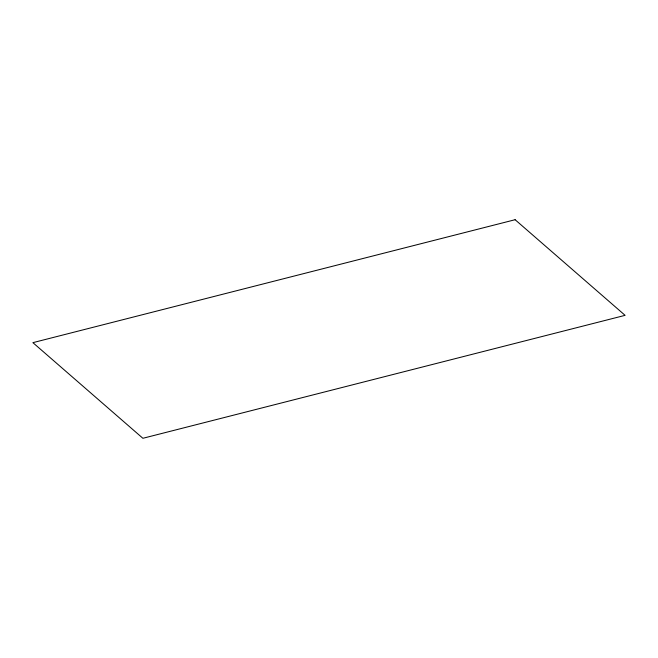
<?xml version="1.0" encoding="UTF-8"?>
<svg xmlns="http://www.w3.org/2000/svg" width="658" height="658" viewBox="0 0 658 658"><rect width="100%" height="100%" fill="white"/><g stroke="black" fill="none" stroke-linecap="round" stroke-linejoin="round"><path stroke-width="0.99" d="M515.107 219.714L32.9 342.654L142.893 438.286L625.1 315.346L515.107 219.714"/></g></svg>
